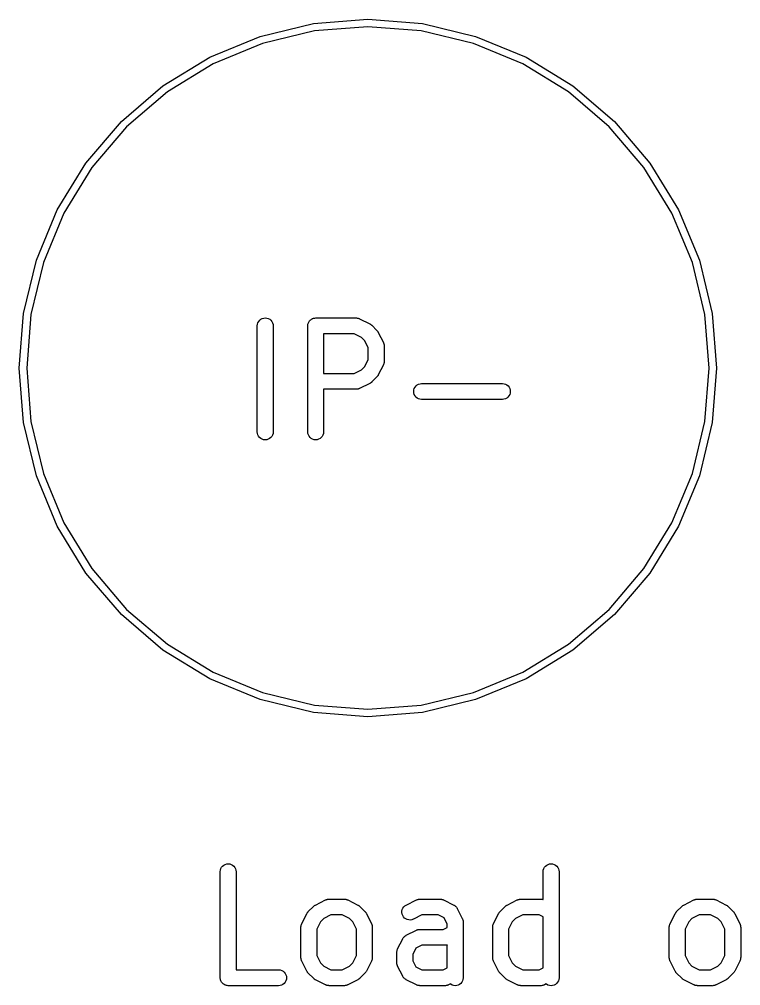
# Model space of a CAD drawing. Extents: x 1 to 169, y -122 to 5.
# Drawn here: x 131.82 to 145.44, y -119.06 to -100.82 of the extents above; entities that cross this region are included whole.
import ezdxf

# ---------------------------------------------------------------- set-up
doc = ezdxf.new("R2010")
doc.units = 0
doc.header["$MEASUREMENT"] = 0
doc.layers.add('BLACK', color=7, linetype='CONTINUOUS')

msp = doc.modelspace()

# ---------------------------------------------------------------- linework, layer by layer
at = {"layer": 'BLACK', "linetype": 'CONTINUOUS'}
for p, q in [((137.371, -100.901), (138.4, -100.82)), ((138.4, -100.82), (139.429, -100.901)), ((136.367, -101.142), (137.371, -100.901)), ((138.4, -100.96), (137.393, -101.039)), ((139.407, -101.039), (138.4, -100.96)), ((139.429, -100.901), (140.433, -101.142)), ((135.413, -101.537), (136.367, -101.142)), ((137.393, -101.039), (136.41, -101.275)), ((140.39, -101.275), (139.407, -101.039)), ((140.433, -101.142), (141.387, -101.537)), ((136.41, -101.275), (135.476, -101.662)), ((141.324, -101.662), (140.39, -101.275)), ((134.532, -102.077), (135.413, -101.537)), ((141.387, -101.537), (142.268, -102.077)), ((135.476, -101.662), (134.615, -102.19)), ((142.185, -102.19), (141.324, -101.662)), ((133.747, -102.747), (134.532, -102.077)), ((142.268, -102.077), (143.053, -102.747)), ((134.615, -102.19), (133.846, -102.846)), ((142.954, -102.846), (142.185, -102.19)), ((133.077, -103.532), (133.747, -102.747)), ((143.053, -102.747), (143.723, -103.532)), ((133.846, -102.846), (133.19, -103.615)), ((143.61, -103.615), (142.954, -102.846)), ((132.537, -104.413), (133.077, -103.532)), ((143.723, -103.532), (144.263, -104.413)), ((133.19, -103.615), (132.662, -104.476)), ((144.138, -104.476), (143.61, -103.615)), ((132.142, -105.367), (132.537, -104.413)), ((132.662, -104.476), (132.275, -105.41)), ((144.525, -105.41), (144.138, -104.476)), ((144.263, -104.413), (144.658, -105.367)), ((131.901, -106.371), (132.142, -105.367)), ((144.658, -105.367), (144.899, -106.371)), ((132.275, -105.41), (132.039, -106.393)), ((144.761, -106.393), (144.525, -105.41)), ((131.82, -107.4), (131.901, -106.371)), ((132.039, -106.393), (131.96, -107.4)), ((136.357, -106.498), (136.38, -106.479)), ((136.38, -106.479), (136.406, -106.466)), ((136.406, -106.466), (136.434, -106.457)), ((136.434, -106.457), (136.463, -106.455)), ((136.463, -106.455), (136.492, -106.458)), ((136.492, -106.458), (136.52, -106.466)), ((136.52, -106.466), (136.546, -106.48)), ((136.546, -106.48), (136.568, -106.499)), ((137.309, -106.498), (137.32, -106.489)), ((137.32, -106.489), (137.331, -106.48)), ((137.331, -106.48), (137.332, -106.48)), ((137.332, -106.479), (137.345, -106.473)), ((137.332, -106.48), (137.332, -106.479)), ((137.345, -106.473), (137.357, -106.466)), ((137.357, -106.466), (137.358, -106.466)), ((137.358, -106.466), (137.372, -106.462)), ((137.358, -106.466), (137.358, -106.466)), ((137.372, -106.462), (137.385, -106.458)), ((137.385, -106.458), (137.386, -106.458)), ((137.386, -106.457), (137.4, -106.456)), ((137.386, -106.458), (137.386, -106.457)), ((137.4, -106.456), (137.414, -106.455)), ((137.414, -106.455), (138.176, -106.455)), ((138.176, -106.455), (138.178, -106.455)), ((138.178, -106.455), (138.183, -106.455)), ((138.183, -106.455), (138.187, -106.455)), ((138.187, -106.455), (138.197, -106.457)), ((138.197, -106.457), (138.207, -106.458)), ((138.207, -106.458), (138.212, -106.459)), ((138.212, -106.459), (138.216, -106.46)), ((138.216, -106.46), (138.226, -106.464)), ((138.226, -106.464), (138.235, -106.467)), ((138.235, -106.467), (138.239, -106.469)), ((138.239, -106.469), (138.243, -106.471)), ((138.243, -106.471), (138.434, -106.566)), ((144.84, -107.4), (144.761, -106.393)), ((144.899, -106.371), (144.98, -107.4)), ((136.312, -106.603), (136.315, -106.574)), ((136.312, -106.605), (136.312, -106.603)), ((136.312, -108.605), (136.312, -106.605)), ((136.315, -106.574), (136.324, -106.546)), ((136.324, -106.546), (136.338, -106.52)), ((136.338, -106.52), (136.357, -106.498)), ((136.568, -106.499), (136.587, -106.522)), ((136.587, -106.522), (136.601, -106.548)), ((136.601, -106.548), (136.609, -106.576)), ((136.609, -106.576), (136.612, -106.605)), ((136.612, -106.605), (136.612, -108.605)), ((137.264, -106.603), (137.266, -106.589)), ((137.264, -106.604), (137.264, -106.603)), ((137.264, -106.605), (137.264, -106.604)), ((137.264, -106.604), (137.264, -106.604)), ((137.264, -106.604), (137.264, -106.604)), ((137.264, -108.605), (137.264, -106.605)), ((137.266, -106.589), (137.267, -106.575)), ((137.267, -106.575), (137.268, -106.574)), ((137.268, -106.574), (137.272, -106.56)), ((137.268, -106.574), (137.268, -106.574)), ((137.272, -106.56), (137.276, -106.547)), ((137.276, -106.546), (137.283, -106.533)), ((137.276, -106.547), (137.276, -106.546)), ((137.276, -106.546), (137.276, -106.546)), ((137.283, -106.533), (137.29, -106.521)), ((137.29, -106.521), (137.29, -106.52)), ((137.29, -106.52), (137.291, -106.52)), ((137.291, -106.52), (137.3, -106.509)), ((137.3, -106.509), (137.309, -106.498)), ((137.309, -106.498), (137.309, -106.498)), ((137.309, -106.498), (137.309, -106.498)), ((138.434, -106.566), (138.436, -106.567)), ((138.436, -106.567), (138.443, -106.571)), ((138.443, -106.571), (138.45, -106.575)), ((138.45, -106.575), (138.455, -106.579)), ((138.455, -106.579), (138.46, -106.583)), ((138.46, -106.583), (138.466, -106.589)), ((138.466, -106.589), (138.473, -106.594)), ((138.473, -106.594), (138.568, -106.689)), ((137.564, -106.755), (137.564, -107.502)), ((138.141, -106.755), (137.564, -106.755)), ((138.278, -106.823), (138.141, -106.755)), ((138.339, -106.884), (138.278, -106.823)), ((138.568, -106.689), (138.569, -106.691)), ((138.569, -106.691), (138.575, -106.697)), ((138.575, -106.697), (138.58, -106.703)), ((138.58, -106.703), (138.584, -106.709)), ((138.584, -106.709), (138.588, -106.714)), ((138.588, -106.714), (138.592, -106.721)), ((138.592, -106.721), (138.596, -106.728)), ((138.596, -106.728), (138.691, -106.919)), ((138.407, -107.021), (138.339, -106.884)), ((138.407, -107.236), (138.407, -107.021)), ((138.691, -106.919), (138.692, -106.921)), ((138.692, -106.921), (138.694, -106.925)), ((138.694, -106.925), (138.696, -106.929)), ((138.696, -106.929), (138.699, -106.938)), ((138.699, -106.938), (138.702, -106.948)), ((138.702, -106.948), (138.703, -106.952)), ((138.703, -106.952), (138.704, -106.957)), ((138.704, -106.957), (138.705, -106.967)), ((138.705, -106.967), (138.707, -106.977)), ((138.707, -106.977), (138.707, -106.981)), ((138.707, -106.981), (138.707, -106.986)), ((138.707, -106.986), (138.707, -107.271)), ((131.901, -108.429), (131.82, -107.4)), ((131.96, -107.4), (132.039, -108.407)), ((138.278, -107.434), (138.339, -107.373)), ((138.339, -107.373), (138.407, -107.236)), ((138.691, -107.339), (138.596, -107.529)), ((138.693, -107.334), (138.691, -107.339)), ((138.695, -107.331), (138.693, -107.334)), ((138.698, -107.321), (138.695, -107.331)), ((138.702, -107.311), (138.698, -107.321)), ((138.703, -107.307), (138.702, -107.311)), ((138.704, -107.303), (138.703, -107.307)), ((138.705, -107.292), (138.704, -107.303)), ((138.707, -107.282), (138.705, -107.292)), ((138.707, -107.271), (138.707, -107.274)), ((138.707, -107.274), (138.707, -107.278)), ((138.707, -107.278), (138.707, -107.282)), ((144.761, -108.407), (144.84, -107.4)), ((144.98, -107.4), (144.899, -108.429)), ((137.564, -107.502), (138.141, -107.502)), ((138.141, -107.502), (138.278, -107.434)), ((138.568, -107.568), (138.473, -107.663)), ((138.573, -107.561), (138.568, -107.568)), ((138.579, -107.555), (138.573, -107.561)), ((138.583, -107.55), (138.579, -107.555)), ((138.587, -107.545), (138.583, -107.55)), ((138.591, -107.538), (138.587, -107.545)), ((138.595, -107.531), (138.591, -107.538)), ((138.596, -107.529), (138.595, -107.531)), ((138.434, -107.691), (138.243, -107.787)), ((138.441, -107.687), (138.434, -107.691)), ((138.448, -107.683), (138.441, -107.687)), ((138.453, -107.679), (138.448, -107.683)), ((138.459, -107.676), (138.453, -107.679)), ((138.465, -107.67), (138.459, -107.676)), ((138.471, -107.665), (138.465, -107.67)), ((138.473, -107.663), (138.471, -107.665)), ((139.276, -107.785), (139.29, -107.759)), ((139.29, -107.759), (139.309, -107.736)), ((139.309, -107.736), (139.331, -107.718)), ((139.331, -107.718), (139.357, -107.704)), ((139.357, -107.704), (139.385, -107.696)), ((139.385, -107.696), (139.414, -107.693)), ((139.414, -107.693), (140.938, -107.693)), ((140.938, -107.693), (140.94, -107.693)), ((140.94, -107.693), (140.969, -107.696)), ((140.969, -107.696), (140.997, -107.705)), ((140.997, -107.705), (141.023, -107.719)), ((141.023, -107.719), (141.045, -107.738)), ((141.045, -107.738), (141.064, -107.761)), ((141.064, -107.761), (141.077, -107.787)), ((138.176, -107.802), (137.564, -107.802)), ((137.564, -107.802), (137.564, -108.605)), ((138.181, -107.802), (138.176, -107.802)), ((138.185, -107.802), (138.181, -107.802)), ((138.195, -107.801), (138.185, -107.802)), ((138.205, -107.8), (138.195, -107.801)), ((138.21, -107.798), (138.205, -107.8)), ((138.214, -107.798), (138.21, -107.798)), ((138.224, -107.794), (138.214, -107.798)), ((138.233, -107.791), (138.224, -107.794)), ((138.237, -107.789), (138.233, -107.791)), ((138.241, -107.787), (138.237, -107.789)), ((138.243, -107.787), (138.241, -107.787)), ((139.264, -107.842), (139.267, -107.813)), ((139.267, -107.871), (139.264, -107.842)), ((139.267, -107.813), (139.276, -107.785)), ((139.275, -107.899), (139.267, -107.871)), ((139.289, -107.925), (139.275, -107.899)), ((139.307, -107.948), (139.289, -107.925)), ((139.33, -107.967), (139.307, -107.948)), ((141.044, -107.949), (141.021, -107.968)), ((141.062, -107.927), (141.044, -107.949)), ((141.076, -107.901), (141.062, -107.927)), ((141.085, -107.873), (141.076, -107.901)), ((141.077, -107.787), (141.085, -107.815)), ((141.085, -107.815), (141.088, -107.844)), ((141.088, -107.844), (141.085, -107.873)), ((139.355, -107.981), (139.33, -107.967)), ((139.383, -107.99), (139.355, -107.981)), ((139.412, -107.993), (139.383, -107.99)), ((139.414, -107.993), (139.412, -107.993)), ((140.938, -107.993), (139.414, -107.993)), ((140.967, -107.99), (140.938, -107.993)), ((140.995, -107.982), (140.967, -107.99)), ((141.021, -107.968), (140.995, -107.982)), ((132.142, -109.433), (131.901, -108.429)), ((132.039, -108.407), (132.275, -109.39)), ((144.525, -109.39), (144.761, -108.407)), ((144.899, -108.429), (144.658, -109.433)), ((136.315, -108.634), (136.312, -108.605)), ((136.323, -108.662), (136.315, -108.634)), ((136.337, -108.688), (136.323, -108.662)), ((136.6, -108.664), (136.586, -108.69)), ((136.609, -108.636), (136.6, -108.664)), ((136.612, -108.607), (136.609, -108.636)), ((136.612, -108.605), (136.612, -108.607)), ((137.267, -108.634), (137.264, -108.605)), ((137.276, -108.662), (137.267, -108.634)), ((137.289, -108.688), (137.276, -108.662)), ((137.552, -108.664), (137.538, -108.69)), ((137.561, -108.636), (137.552, -108.664)), ((137.564, -108.607), (137.561, -108.636)), ((137.564, -108.605), (137.564, -108.607)), ((136.355, -108.71), (136.337, -108.688)), ((136.378, -108.729), (136.355, -108.71)), ((136.404, -108.743), (136.378, -108.729)), ((136.432, -108.752), (136.404, -108.743)), ((136.461, -108.755), (136.432, -108.752)), ((136.49, -108.752), (136.461, -108.755)), ((136.518, -108.744), (136.49, -108.752)), ((136.544, -108.73), (136.518, -108.744)), ((136.567, -108.712), (136.544, -108.73)), ((136.586, -108.69), (136.567, -108.712)), ((137.308, -108.71), (137.289, -108.688)), ((137.33, -108.729), (137.308, -108.71)), ((137.356, -108.743), (137.33, -108.729)), ((137.384, -108.752), (137.356, -108.743)), ((137.413, -108.755), (137.384, -108.752)), ((137.442, -108.752), (137.413, -108.755)), ((137.47, -108.744), (137.442, -108.752)), ((137.496, -108.73), (137.47, -108.744)), ((137.519, -108.712), (137.496, -108.73)), ((137.538, -108.69), (137.519, -108.712)), ((132.275, -109.39), (132.662, -110.324)), ((144.138, -110.324), (144.525, -109.39)), ((132.537, -110.387), (132.142, -109.433)), ((144.658, -109.433), (144.263, -110.387)), ((133.077, -111.268), (132.537, -110.387)), ((132.662, -110.324), (133.19, -111.185)), ((143.61, -111.185), (144.138, -110.324)), ((144.263, -110.387), (143.723, -111.268)), ((133.19, -111.185), (133.846, -111.954)), ((142.954, -111.954), (143.61, -111.185)), ((133.747, -112.053), (133.077, -111.268)), ((143.723, -111.268), (143.053, -112.053)), ((133.846, -111.954), (134.615, -112.61)), ((142.185, -112.61), (142.954, -111.954)), ((134.532, -112.723), (133.747, -112.053)), ((143.053, -112.053), (142.268, -112.723)), ((134.615, -112.61), (135.476, -113.138)), ((141.324, -113.138), (142.185, -112.61)), ((135.413, -113.263), (134.532, -112.723)), ((142.268, -112.723), (141.387, -113.263)), ((135.476, -113.138), (136.41, -113.525)), ((140.39, -113.525), (141.324, -113.138)), ((136.367, -113.658), (135.413, -113.263)), ((141.387, -113.263), (140.433, -113.658)), ((136.41, -113.525), (137.393, -113.761)), ((139.407, -113.761), (140.39, -113.525)), ((137.371, -113.899), (136.367, -113.658)), ((137.393, -113.761), (138.4, -113.84)), ((138.4, -113.84), (139.407, -113.761)), ((140.433, -113.658), (139.429, -113.899)), ((138.4, -113.98), (137.371, -113.899)), ((139.429, -113.899), (138.4, -113.98)), ((135.612, -116.903), (135.615, -116.874)), ((135.615, -116.874), (135.624, -116.846)), ((135.624, -116.846), (135.638, -116.82)), ((135.638, -116.82), (135.657, -116.798)), ((135.657, -116.798), (135.68, -116.779)), ((135.68, -116.779), (135.706, -116.766)), ((135.706, -116.766), (135.734, -116.757)), ((135.734, -116.757), (135.763, -116.755)), ((135.763, -116.755), (135.792, -116.758)), ((135.792, -116.758), (135.82, -116.766)), ((135.82, -116.766), (135.846, -116.78)), ((135.846, -116.78), (135.868, -116.799)), ((135.868, -116.799), (135.887, -116.822)), ((135.887, -116.822), (135.901, -116.848)), ((135.901, -116.848), (135.909, -116.876)), ((135.909, -116.876), (135.912, -116.905)), ((141.707, -116.903), (141.71, -116.874)), ((141.71, -116.874), (141.719, -116.846)), ((141.719, -116.846), (141.733, -116.82)), ((141.733, -116.82), (141.752, -116.798)), ((141.752, -116.798), (141.775, -116.779)), ((141.775, -116.779), (141.801, -116.766)), ((141.801, -116.766), (141.829, -116.757)), ((141.829, -116.757), (141.858, -116.755)), ((141.858, -116.755), (141.887, -116.758)), ((141.887, -116.758), (141.915, -116.766)), ((141.915, -116.766), (141.941, -116.78)), ((141.941, -116.78), (141.964, -116.799)), ((141.964, -116.799), (141.982, -116.822)), ((141.982, -116.822), (141.996, -116.848)), ((141.996, -116.848), (142.004, -116.876)), ((142.004, -116.876), (142.007, -116.905)), ((135.612, -116.905), (135.612, -116.903)), ((135.612, -118.905), (135.612, -116.905)), ((135.912, -116.905), (135.912, -118.755)), ((141.707, -116.905), (141.707, -116.903)), ((141.707, -117.427), (141.707, -116.905)), ((142.007, -116.905), (142.007, -118.905)), ((137.606, -117.435), (137.61, -117.433)), ((137.61, -117.433), (137.619, -117.43)), ((137.619, -117.43), (137.629, -117.426)), ((137.629, -117.426), (137.633, -117.426)), ((137.633, -117.426), (137.638, -117.424)), ((137.638, -117.424), (137.648, -117.423)), ((137.648, -117.423), (137.658, -117.422)), ((137.658, -117.422), (137.662, -117.422)), ((137.662, -117.422), (137.667, -117.421)), ((137.667, -117.421), (137.952, -117.421)), ((137.952, -117.421), (137.954, -117.421)), ((137.954, -117.421), (137.959, -117.422)), ((137.959, -117.422), (137.963, -117.422)), ((137.963, -117.422), (137.973, -117.424)), ((137.973, -117.424), (137.984, -117.425)), ((137.984, -117.425), (137.988, -117.426)), ((137.988, -117.426), (137.992, -117.427)), ((137.992, -117.427), (138.002, -117.43)), ((138.002, -117.43), (138.011, -117.434)), ((139.32, -117.435), (139.324, -117.433)), ((139.324, -117.433), (139.334, -117.43)), ((139.334, -117.43), (139.343, -117.426)), ((139.343, -117.426), (139.348, -117.426)), ((139.348, -117.426), (139.352, -117.424)), ((139.352, -117.424), (139.362, -117.423)), ((139.362, -117.423), (139.372, -117.422)), ((139.372, -117.422), (139.377, -117.422)), ((139.377, -117.422), (139.381, -117.421)), ((139.381, -117.421), (139.762, -117.421)), ((139.762, -117.421), (139.764, -117.421)), ((139.764, -117.421), (139.768, -117.422)), ((139.768, -117.422), (139.773, -117.422)), ((139.773, -117.422), (139.783, -117.424)), ((139.783, -117.424), (139.793, -117.425)), ((139.793, -117.425), (139.797, -117.426)), ((139.797, -117.426), (139.802, -117.427)), ((139.802, -117.427), (139.811, -117.43)), ((139.811, -117.43), (139.821, -117.434)), ((141.225, -117.435), (141.229, -117.433)), ((141.229, -117.433), (141.238, -117.43)), ((141.238, -117.43), (141.248, -117.426)), ((141.248, -117.426), (141.252, -117.426)), ((141.252, -117.426), (141.257, -117.424)), ((141.257, -117.424), (141.267, -117.423)), ((141.267, -117.423), (141.277, -117.422)), ((141.277, -117.422), (141.281, -117.422)), ((141.281, -117.422), (141.286, -117.421)), ((141.286, -117.421), (141.667, -117.421)), ((141.667, -117.421), (141.669, -117.421)), ((141.669, -117.421), (141.673, -117.422)), ((141.673, -117.422), (141.678, -117.422)), ((141.678, -117.422), (141.688, -117.424)), ((141.688, -117.424), (141.698, -117.425)), ((141.698, -117.425), (141.702, -117.426)), ((141.702, -117.426), (141.706, -117.427)), ((141.706, -117.427), (141.707, -117.427)), ((144.558, -117.435), (144.562, -117.433)), ((144.562, -117.433), (144.572, -117.43)), ((144.572, -117.43), (144.581, -117.426)), ((144.581, -117.426), (144.586, -117.426)), ((144.586, -117.426), (144.59, -117.424)), ((144.59, -117.424), (144.6, -117.423)), ((144.6, -117.423), (144.61, -117.422)), ((144.61, -117.422), (144.615, -117.422)), ((144.615, -117.422), (144.619, -117.421)), ((144.619, -117.421), (144.905, -117.421)), ((144.905, -117.421), (144.907, -117.421)), ((144.907, -117.421), (144.911, -117.422)), ((144.911, -117.422), (144.916, -117.422)), ((144.916, -117.422), (144.926, -117.424)), ((144.926, -117.424), (144.936, -117.425)), ((144.936, -117.425), (144.94, -117.426)), ((144.94, -117.426), (144.945, -117.427)), ((144.945, -117.427), (144.954, -117.43)), ((144.954, -117.43), (144.964, -117.434)), ((137.275, -117.656), (137.37, -117.561)), ((137.37, -117.561), (137.372, -117.559)), ((137.372, -117.559), (137.378, -117.554)), ((137.378, -117.554), (137.384, -117.548)), ((137.384, -117.548), (137.39, -117.545)), ((137.39, -117.545), (137.394, -117.541)), ((137.394, -117.541), (137.402, -117.537)), ((137.402, -117.537), (137.409, -117.533)), ((137.409, -117.533), (137.6, -117.437)), ((137.6, -117.437), (137.601, -117.436)), ((137.601, -117.436), (137.606, -117.435)), ((138.011, -117.434), (138.015, -117.436)), ((138.015, -117.436), (138.019, -117.437)), ((138.019, -117.437), (138.21, -117.533)), ((138.21, -117.533), (138.212, -117.533)), ((138.212, -117.533), (138.219, -117.538)), ((138.219, -117.538), (138.226, -117.542)), ((138.226, -117.542), (138.231, -117.546)), ((138.231, -117.546), (138.236, -117.549)), ((138.236, -117.549), (138.242, -117.555)), ((138.242, -117.555), (138.249, -117.561)), ((138.249, -117.561), (138.344, -117.656)), ((139.048, -117.619), (139.06, -117.592)), ((139.06, -117.592), (139.077, -117.568)), ((139.077, -117.568), (139.099, -117.548)), ((139.099, -117.548), (139.123, -117.533)), ((139.123, -117.533), (139.314, -117.437)), ((139.314, -117.437), (139.316, -117.436)), ((139.316, -117.436), (139.32, -117.435)), ((139.821, -117.434), (139.825, -117.436)), ((139.825, -117.436), (139.829, -117.437)), ((139.829, -117.437), (140.019, -117.533)), ((140.019, -117.533), (140.021, -117.533)), ((140.021, -117.533), (140.024, -117.535)), ((140.024, -117.535), (140.027, -117.537)), ((140.027, -117.537), (140.036, -117.543)), ((140.036, -117.543), (140.046, -117.549)), ((140.046, -117.549), (140.048, -117.552)), ((140.048, -117.552), (140.051, -117.554)), ((140.051, -117.554), (140.059, -117.562)), ((140.059, -117.562), (140.067, -117.57)), ((140.067, -117.57), (140.069, -117.572)), ((140.069, -117.572), (140.071, -117.575)), ((140.071, -117.575), (140.077, -117.584)), ((140.077, -117.584), (140.084, -117.594)), ((140.084, -117.594), (140.085, -117.597)), ((140.085, -117.597), (140.087, -117.6)), ((140.087, -117.6), (140.182, -117.79)), ((140.894, -117.656), (140.989, -117.561)), ((140.989, -117.561), (140.991, -117.559)), ((140.991, -117.559), (140.997, -117.554)), ((140.997, -117.554), (141.003, -117.548)), ((141.003, -117.548), (141.009, -117.545)), ((141.009, -117.545), (141.014, -117.541)), ((141.014, -117.541), (141.021, -117.537)), ((141.021, -117.537), (141.028, -117.533)), ((141.028, -117.533), (141.219, -117.437)), ((141.219, -117.437), (141.221, -117.436)), ((141.221, -117.436), (141.225, -117.435)), ((144.227, -117.656), (144.323, -117.561)), ((144.323, -117.561), (144.324, -117.559)), ((144.324, -117.559), (144.331, -117.554)), ((144.331, -117.554), (144.337, -117.548)), ((144.337, -117.548), (144.342, -117.545)), ((144.342, -117.545), (144.347, -117.541)), ((144.347, -117.541), (144.354, -117.537)), ((144.354, -117.537), (144.361, -117.533)), ((144.361, -117.533), (144.552, -117.437)), ((144.552, -117.437), (144.554, -117.436)), ((144.554, -117.436), (144.558, -117.435)), ((144.964, -117.434), (144.968, -117.436)), ((144.968, -117.436), (144.972, -117.437)), ((144.972, -117.437), (145.162, -117.533)), ((145.162, -117.533), (145.164, -117.533)), ((145.164, -117.533), (145.171, -117.538)), ((145.171, -117.538), (145.179, -117.542)), ((145.179, -117.542), (145.184, -117.546)), ((145.184, -117.546), (145.189, -117.549)), ((145.189, -117.549), (145.195, -117.555)), ((145.195, -117.555), (145.201, -117.561)), ((145.201, -117.561), (145.297, -117.656)), ((137.152, -117.885), (137.247, -117.695)), ((137.247, -117.695), (137.248, -117.693)), ((137.248, -117.693), (137.252, -117.686)), ((137.252, -117.686), (137.256, -117.678)), ((137.256, -117.678), (137.26, -117.674)), ((137.26, -117.674), (137.264, -117.668)), ((137.264, -117.668), (137.27, -117.662)), ((137.27, -117.662), (137.275, -117.656)), ((137.565, -117.79), (137.504, -117.851)), ((137.702, -117.721), (137.565, -117.79)), ((137.917, -117.721), (137.702, -117.721)), ((138.054, -117.79), (137.917, -117.721)), ((138.115, -117.851), (138.054, -117.79)), ((138.344, -117.656), (138.346, -117.657)), ((138.346, -117.657), (138.351, -117.664)), ((138.351, -117.664), (138.357, -117.67)), ((138.357, -117.67), (138.36, -117.675)), ((138.36, -117.675), (138.364, -117.68)), ((138.364, -117.68), (138.368, -117.688)), ((138.368, -117.688), (138.372, -117.695)), ((138.372, -117.695), (138.467, -117.885)), ((139.041, -117.677), (139.042, -117.647)), ((139.046, -117.705), (139.041, -117.677)), ((139.042, -117.647), (139.048, -117.619)), ((139.056, -117.733), (139.046, -117.705)), ((139.071, -117.758), (139.056, -117.733)), ((139.091, -117.779), (139.071, -117.758)), ((139.115, -117.796), (139.091, -117.779)), ((139.142, -117.808), (139.115, -117.796)), ((139.416, -117.721), (139.258, -117.801)), ((139.726, -117.721), (139.416, -117.721)), ((139.841, -117.778), (139.726, -117.721)), ((139.898, -117.893), (139.841, -117.778)), ((140.182, -117.79), (140.183, -117.792)), ((140.183, -117.792), (140.184, -117.796)), ((140.184, -117.796), (140.186, -117.8)), ((140.771, -117.885), (140.866, -117.695)), ((140.866, -117.695), (140.867, -117.693)), ((140.867, -117.693), (140.871, -117.686)), ((140.871, -117.686), (140.875, -117.678)), ((140.875, -117.678), (140.879, -117.674)), ((140.879, -117.674), (140.883, -117.668)), ((140.883, -117.668), (140.889, -117.662)), ((140.889, -117.662), (140.894, -117.656)), ((141.184, -117.79), (141.123, -117.851)), ((141.321, -117.721), (141.184, -117.79)), ((141.631, -117.721), (141.321, -117.721)), ((141.707, -117.759), (141.631, -117.721)), ((141.707, -118.717), (141.707, -117.759)), ((144.104, -117.885), (144.199, -117.695)), ((144.199, -117.695), (144.2, -117.693)), ((144.2, -117.693), (144.205, -117.686)), ((144.205, -117.686), (144.209, -117.678)), ((144.209, -117.678), (144.213, -117.674)), ((144.213, -117.674), (144.216, -117.668)), ((144.216, -117.668), (144.222, -117.662)), ((144.222, -117.662), (144.227, -117.656)), ((144.517, -117.79), (144.457, -117.851)), ((144.654, -117.721), (144.517, -117.79)), ((144.869, -117.721), (144.654, -117.721)), ((145.006, -117.79), (144.869, -117.721)), ((145.067, -117.851), (145.006, -117.79)), ((145.297, -117.656), (145.298, -117.657)), ((145.298, -117.657), (145.303, -117.664)), ((145.303, -117.664), (145.309, -117.67)), ((145.309, -117.67), (145.312, -117.675)), ((145.312, -117.675), (145.316, -117.68)), ((145.316, -117.68), (145.32, -117.688)), ((145.32, -117.688), (145.325, -117.695)), ((145.325, -117.695), (145.42, -117.885)), ((137.136, -117.941), (137.138, -117.931)), ((137.136, -117.946), (137.136, -117.941)), ((137.136, -117.95), (137.136, -117.946)), ((137.136, -117.952), (137.136, -117.95)), ((137.136, -118.524), (137.136, -117.952)), ((137.138, -117.931), (137.139, -117.921)), ((137.139, -117.921), (137.14, -117.917)), ((137.14, -117.917), (137.141, -117.913)), ((137.141, -117.913), (137.145, -117.903)), ((137.145, -117.903), (137.148, -117.893)), ((137.148, -117.893), (137.15, -117.889)), ((137.15, -117.889), (137.152, -117.885)), ((137.504, -117.851), (137.436, -117.988)), ((138.183, -117.988), (138.115, -117.851)), ((138.467, -117.885), (138.468, -117.887)), ((138.468, -117.887), (138.47, -117.891)), ((138.47, -117.891), (138.472, -117.895)), ((138.472, -117.895), (138.475, -117.905)), ((138.475, -117.905), (138.479, -117.915)), ((138.479, -117.915), (138.479, -117.919)), ((138.479, -117.919), (138.48, -117.923)), ((138.48, -117.923), (138.481, -117.933)), ((138.481, -117.933), (138.483, -117.944)), ((138.483, -117.944), (138.483, -117.948)), ((138.483, -117.948), (138.483, -117.952)), ((138.483, -117.952), (138.483, -118.524)), ((139.17, -117.815), (139.142, -117.808)), ((139.199, -117.816), (139.17, -117.815)), ((139.228, -117.812), (139.199, -117.816)), ((139.256, -117.802), (139.228, -117.812)), ((139.258, -117.801), (139.256, -117.802)), ((139.822, -117.993), (139.898, -117.955)), ((139.898, -117.955), (139.898, -117.893)), ((140.186, -117.8), (140.189, -117.81)), ((140.189, -117.81), (140.193, -117.819)), ((140.193, -117.819), (140.193, -117.824)), ((140.193, -117.824), (140.195, -117.828)), ((140.195, -117.828), (140.196, -117.838)), ((140.196, -117.838), (140.197, -117.848)), ((140.197, -117.848), (140.197, -117.853)), ((140.197, -117.853), (140.198, -117.857)), ((140.198, -117.857), (140.198, -118.905)), ((140.755, -117.941), (140.757, -117.931)), ((140.755, -117.946), (140.755, -117.941)), ((140.755, -117.95), (140.755, -117.946)), ((140.755, -117.952), (140.755, -117.95)), ((140.755, -118.524), (140.755, -117.952)), ((140.757, -117.931), (140.758, -117.921)), ((140.758, -117.921), (140.759, -117.917)), ((140.759, -117.917), (140.76, -117.913)), ((140.76, -117.913), (140.764, -117.903)), ((140.764, -117.903), (140.767, -117.893)), ((140.767, -117.893), (140.769, -117.889)), ((140.769, -117.889), (140.771, -117.885)), ((141.123, -117.851), (141.055, -117.988)), ((144.088, -117.941), (144.09, -117.931)), ((144.089, -117.946), (144.088, -117.941)), ((144.088, -117.95), (144.089, -117.946)), ((144.088, -117.952), (144.088, -117.95)), ((144.088, -118.524), (144.088, -117.952)), ((144.09, -117.931), (144.091, -117.921)), ((144.091, -117.921), (144.093, -117.917)), ((144.093, -117.913), (144.097, -117.903)), ((144.093, -117.917), (144.093, -117.913)), ((144.097, -117.903), (144.1, -117.893)), ((144.1, -117.893), (144.102, -117.889)), ((144.102, -117.889), (144.104, -117.885)), ((144.457, -117.851), (144.388, -117.988)), ((145.136, -117.988), (145.067, -117.851)), ((145.42, -117.885), (145.421, -117.887)), ((145.421, -117.887), (145.422, -117.891)), ((145.422, -117.891), (145.424, -117.895)), ((145.424, -117.895), (145.427, -117.905)), ((145.427, -117.905), (145.431, -117.915)), ((145.431, -117.915), (145.432, -117.919)), ((145.432, -117.919), (145.433, -117.923)), ((145.433, -117.923), (145.434, -117.933)), ((145.434, -117.933), (145.435, -117.944)), ((145.435, -117.944), (145.435, -117.948)), ((145.435, -117.948), (145.436, -117.952)), ((145.436, -117.952), (145.436, -118.524)), ((137.436, -117.988), (137.436, -118.488)), ((138.183, -118.488), (138.183, -117.988)), ((139.06, -118.163), (139.067, -118.154)), ((139.067, -118.154), (139.073, -118.145)), ((139.073, -118.145), (139.075, -118.142)), ((139.075, -118.142), (139.077, -118.14)), ((139.077, -118.14), (139.086, -118.132)), ((139.086, -118.132), (139.094, -118.124)), ((139.094, -118.124), (139.096, -118.122)), ((139.096, -118.122), (139.099, -118.12)), ((139.099, -118.12), (139.108, -118.113)), ((139.108, -118.113), (139.118, -118.107)), ((139.118, -118.107), (139.121, -118.106)), ((139.121, -118.106), (139.123, -118.104)), ((139.123, -118.104), (139.314, -118.009)), ((139.314, -118.009), (139.316, -118.008)), ((139.316, -118.008), (139.32, -118.006)), ((139.32, -118.006), (139.324, -118.004)), ((139.324, -118.004), (139.334, -118.001)), ((139.334, -118.001), (139.343, -117.998)), ((139.343, -117.998), (139.348, -117.997)), ((139.348, -117.997), (139.352, -117.996)), ((139.352, -117.996), (139.362, -117.995)), ((139.362, -117.995), (139.372, -117.993)), ((139.372, -117.993), (139.377, -117.993)), ((139.377, -117.993), (139.381, -117.993)), ((139.381, -117.993), (139.822, -117.993)), ((141.055, -117.988), (141.055, -118.488)), ((144.388, -117.988), (144.388, -118.488)), ((145.136, -118.488), (145.136, -117.988)), ((138.961, -118.361), (139.056, -118.171)), ((139.056, -118.171), (139.057, -118.169)), ((139.057, -118.169), (139.059, -118.166)), ((139.059, -118.166), (139.06, -118.163)), ((139.416, -118.293), (139.302, -118.35)), ((139.857, -118.293), (139.416, -118.293)), ((139.862, -118.292), (139.857, -118.293)), ((139.866, -118.293), (139.862, -118.292)), ((139.876, -118.291), (139.866, -118.293)), ((139.886, -118.29), (139.876, -118.291)), ((139.891, -118.289), (139.886, -118.29)), ((139.895, -118.288), (139.891, -118.289)), ((139.898, -118.287), (139.895, -118.288)), ((139.898, -118.717), (139.898, -118.287)), ((137.136, -118.528), (137.136, -118.524)), ((137.436, -118.488), (137.504, -118.625)), ((138.115, -118.625), (138.183, -118.488)), ((138.483, -118.524), (138.483, -118.526)), ((138.483, -118.526), (138.483, -118.53)), ((138.945, -118.426), (138.946, -118.422)), ((138.945, -118.429), (138.945, -118.426)), ((138.945, -118.619), (138.945, -118.429)), ((138.946, -118.418), (138.947, -118.408)), ((138.946, -118.422), (138.946, -118.418)), ((138.947, -118.408), (138.949, -118.397)), ((138.949, -118.397), (138.95, -118.393)), ((138.95, -118.393), (138.951, -118.389)), ((138.951, -118.389), (138.954, -118.379)), ((138.954, -118.379), (138.957, -118.369)), ((138.957, -118.369), (138.959, -118.366)), ((138.959, -118.366), (138.961, -118.361)), ((139.302, -118.35), (139.245, -118.464)), ((139.245, -118.464), (139.245, -118.584)), ((140.755, -118.528), (140.755, -118.524)), ((141.055, -118.488), (141.123, -118.625)), ((144.089, -118.528), (144.088, -118.524)), ((144.388, -118.488), (144.457, -118.625)), ((145.067, -118.625), (145.136, -118.488)), ((145.436, -118.526), (145.435, -118.53)), ((145.436, -118.524), (145.436, -118.526)), ((137.136, -118.533), (137.136, -118.528)), ((137.138, -118.543), (137.136, -118.533)), ((137.139, -118.553), (137.138, -118.543)), ((137.14, -118.557), (137.139, -118.553)), ((137.141, -118.562), (137.14, -118.557)), ((137.144, -118.571), (137.141, -118.562)), ((137.147, -118.581), (137.144, -118.571)), ((137.149, -118.585), (137.147, -118.581)), ((137.151, -118.589), (137.149, -118.585)), ((137.152, -118.591), (137.151, -118.589)), ((137.247, -118.781), (137.152, -118.591)), ((137.504, -118.625), (137.565, -118.686)), ((137.565, -118.686), (137.702, -118.755)), ((137.917, -118.755), (138.054, -118.686)), ((138.054, -118.686), (138.115, -118.625)), ((138.467, -118.591), (138.372, -118.781)), ((138.469, -118.587), (138.467, -118.591)), ((138.471, -118.583), (138.469, -118.587)), ((138.474, -118.573), (138.471, -118.583)), ((138.478, -118.564), (138.474, -118.573)), ((138.479, -118.559), (138.478, -118.564)), ((138.48, -118.555), (138.479, -118.559)), ((138.481, -118.545), (138.48, -118.555)), ((138.483, -118.535), (138.481, -118.545)), ((138.483, -118.53), (138.483, -118.535)), ((138.946, -118.623), (138.945, -118.619)), ((138.945, -118.628), (138.946, -118.623)), ((138.947, -118.638), (138.945, -118.628)), ((138.948, -118.648), (138.947, -118.638)), ((138.949, -118.652), (138.948, -118.648)), ((138.95, -118.657), (138.949, -118.652)), ((138.954, -118.666), (138.95, -118.657)), ((138.957, -118.676), (138.954, -118.666)), ((138.959, -118.68), (138.957, -118.676)), ((138.96, -118.684), (138.959, -118.68)), ((138.961, -118.686), (138.96, -118.684)), ((139.056, -118.877), (138.961, -118.686)), ((139.245, -118.584), (139.302, -118.698)), ((139.302, -118.698), (139.416, -118.755)), ((140.755, -118.533), (140.755, -118.528)), ((140.757, -118.543), (140.755, -118.533)), ((140.758, -118.553), (140.757, -118.543)), ((140.759, -118.557), (140.758, -118.553)), ((140.76, -118.562), (140.759, -118.557)), ((140.763, -118.571), (140.76, -118.562)), ((140.766, -118.581), (140.763, -118.571)), ((140.768, -118.585), (140.766, -118.581)), ((140.77, -118.589), (140.768, -118.585)), ((140.771, -118.591), (140.77, -118.589)), ((140.866, -118.781), (140.771, -118.591)), ((141.123, -118.625), (141.184, -118.686)), ((141.184, -118.686), (141.321, -118.755)), ((144.088, -118.533), (144.089, -118.528)), ((144.09, -118.543), (144.088, -118.533)), ((144.091, -118.553), (144.09, -118.543)), ((144.092, -118.557), (144.091, -118.553)), ((144.093, -118.562), (144.092, -118.557)), ((144.096, -118.571), (144.093, -118.562)), ((144.099, -118.581), (144.096, -118.571)), ((144.101, -118.585), (144.099, -118.581)), ((144.103, -118.589), (144.101, -118.585)), ((144.104, -118.591), (144.103, -118.589)), ((144.199, -118.781), (144.104, -118.591)), ((144.457, -118.625), (144.517, -118.686)), ((144.517, -118.686), (144.654, -118.755)), ((144.869, -118.755), (145.006, -118.686)), ((145.006, -118.686), (145.067, -118.625)), ((145.42, -118.591), (145.325, -118.781)), ((145.421, -118.587), (145.42, -118.591)), ((145.424, -118.583), (145.421, -118.587)), ((145.427, -118.573), (145.424, -118.583)), ((145.43, -118.564), (145.427, -118.573)), ((145.431, -118.559), (145.43, -118.564)), ((145.432, -118.555), (145.431, -118.559)), ((145.434, -118.545), (145.432, -118.555)), ((145.435, -118.535), (145.434, -118.545)), ((145.435, -118.53), (145.435, -118.535)), ((135.912, -118.755), (136.714, -118.755)), ((136.714, -118.755), (136.716, -118.755)), ((136.716, -118.755), (136.745, -118.758)), ((136.745, -118.758), (136.773, -118.767)), ((136.773, -118.767), (136.799, -118.781)), ((136.799, -118.781), (136.821, -118.8)), ((136.821, -118.8), (136.84, -118.823)), ((136.84, -118.823), (136.853, -118.849)), ((136.853, -118.849), (136.862, -118.877)), ((136.862, -118.877), (136.864, -118.906)), ((137.251, -118.788), (137.247, -118.781)), ((137.255, -118.796), (137.251, -118.788)), ((137.259, -118.801), (137.255, -118.796)), ((137.262, -118.806), (137.259, -118.801)), ((137.268, -118.812), (137.262, -118.806)), ((137.273, -118.819), (137.268, -118.812)), ((137.275, -118.82), (137.273, -118.819)), ((137.37, -118.916), (137.275, -118.82)), ((137.702, -118.755), (137.917, -118.755)), ((138.344, -118.82), (138.249, -118.916)), ((138.35, -118.814), (138.344, -118.82)), ((138.355, -118.808), (138.35, -118.814)), ((138.359, -118.803), (138.355, -118.808)), ((138.363, -118.798), (138.359, -118.803)), ((138.367, -118.79), (138.363, -118.798)), ((138.371, -118.783), (138.367, -118.79)), ((138.372, -118.781), (138.371, -118.783)), ((139.058, -118.879), (139.056, -118.877)), ((139.059, -118.882), (139.058, -118.879)), ((139.066, -118.892), (139.059, -118.882)), ((139.072, -118.901), (139.066, -118.892)), ((139.416, -118.755), (139.822, -118.755)), ((139.822, -118.755), (139.898, -118.717)), ((140.87, -118.789), (140.866, -118.781)), ((140.874, -118.796), (140.87, -118.789)), ((140.878, -118.801), (140.874, -118.796)), ((140.881, -118.806), (140.878, -118.801)), ((140.887, -118.812), (140.881, -118.806)), ((140.892, -118.819), (140.887, -118.812)), ((140.894, -118.82), (140.892, -118.819)), ((140.989, -118.916), (140.894, -118.82)), ((141.321, -118.755), (141.631, -118.755)), ((141.631, -118.755), (141.707, -118.717)), ((144.204, -118.788), (144.199, -118.781)), ((144.208, -118.796), (144.204, -118.788)), ((144.211, -118.801), (144.208, -118.796)), ((144.215, -118.806), (144.211, -118.801)), ((144.221, -118.812), (144.215, -118.806)), ((144.226, -118.819), (144.221, -118.812)), ((144.227, -118.82), (144.226, -118.819)), ((144.323, -118.916), (144.227, -118.82)), ((144.654, -118.755), (144.869, -118.755)), ((145.297, -118.82), (145.201, -118.916)), ((145.302, -118.814), (145.297, -118.82)), ((145.308, -118.808), (145.302, -118.814)), ((145.311, -118.803), (145.308, -118.808)), ((145.315, -118.798), (145.311, -118.803)), ((145.319, -118.79), (145.315, -118.798)), ((145.324, -118.783), (145.319, -118.79)), ((145.325, -118.781), (145.324, -118.783)), ((135.613, -118.919), (135.612, -118.905)), ((135.615, -118.933), (135.613, -118.919)), ((135.615, -118.934), (135.615, -118.933)), ((135.615, -118.933), (135.615, -118.933)), ((135.619, -118.947), (135.615, -118.934)), ((135.623, -118.961), (135.619, -118.947)), ((135.623, -118.962), (135.623, -118.961)), ((135.623, -118.961), (135.623, -118.961)), ((135.63, -118.974), (135.623, -118.962)), ((135.636, -118.987), (135.63, -118.974)), ((135.637, -118.987), (135.636, -118.987)), ((135.637, -118.988), (135.637, -118.987)), ((135.646, -118.999), (135.637, -118.988)), ((135.655, -119.01), (135.646, -118.999)), ((135.666, -119.019), (135.655, -119.01)), ((135.655, -119.01), (135.655, -119.01)), ((135.655, -119.01), (135.655, -119.01)), ((135.677, -119.029), (135.666, -119.019)), ((135.678, -119.029), (135.677, -119.029)), ((135.69, -119.036), (135.678, -119.029)), ((135.678, -119.029), (135.678, -119.029)), ((135.703, -119.043), (135.69, -119.036)), ((135.704, -119.043), (135.703, -119.043)), ((135.703, -119.043), (135.703, -119.043)), ((135.717, -119.047), (135.704, -119.043)), ((135.731, -119.051), (135.717, -119.047)), ((135.731, -119.052), (135.731, -119.051)), ((135.732, -119.052), (135.731, -119.052)), ((135.746, -119.053), (135.732, -119.052)), ((135.76, -119.055), (135.746, -119.053)), ((135.761, -119.055), (135.76, -119.055)), ((135.762, -119.055), (135.761, -119.055)), ((135.761, -119.055), (135.761, -119.055)), ((135.761, -119.055), (135.761, -119.055)), ((136.714, -119.055), (135.762, -119.055)), ((136.743, -119.052), (136.714, -119.055)), ((136.771, -119.043), (136.743, -119.052)), ((136.797, -119.03), (136.771, -119.043)), ((136.82, -119.011), (136.797, -119.03)), ((136.839, -118.989), (136.82, -119.011)), ((136.853, -118.963), (136.839, -118.989)), ((136.861, -118.935), (136.853, -118.963)), ((136.864, -118.906), (136.861, -118.935)), ((137.377, -118.921), (137.37, -118.916)), ((137.383, -118.927), (137.377, -118.921)), ((137.388, -118.93), (137.383, -118.927)), ((137.393, -118.934), (137.388, -118.93)), ((137.4, -118.938), (137.393, -118.934)), ((137.407, -118.943), (137.4, -118.938)), ((137.409, -118.944), (137.407, -118.943)), ((137.6, -119.039), (137.409, -118.944)), ((137.604, -119.041), (137.6, -119.039)), ((137.608, -119.043), (137.604, -119.041)), ((137.617, -119.046), (137.608, -119.043)), ((137.627, -119.049), (137.617, -119.046)), ((137.631, -119.05), (137.627, -119.049)), ((137.635, -119.051), (137.631, -119.05)), ((137.646, -119.053), (137.635, -119.051)), ((137.656, -119.054), (137.646, -119.053)), ((137.66, -119.054), (137.656, -119.054)), ((137.665, -119.055), (137.66, -119.054)), ((137.667, -119.055), (137.665, -119.055)), ((137.952, -119.055), (137.667, -119.055)), ((137.957, -119.054), (137.952, -119.055)), ((137.961, -119.055), (137.957, -119.054)), ((137.971, -119.053), (137.961, -119.055)), ((137.982, -119.052), (137.971, -119.053)), ((137.986, -119.051), (137.982, -119.052)), ((137.99, -119.05), (137.986, -119.051)), ((138, -119.046), (137.99, -119.05)), ((138.01, -119.043), (138, -119.046)), ((138.013, -119.041), (138.01, -119.043)), ((138.018, -119.04), (138.013, -119.041)), ((138.019, -119.039), (138.018, -119.04)), ((138.21, -118.944), (138.019, -119.039)), ((138.217, -118.939), (138.21, -118.944)), ((138.225, -118.935), (138.217, -118.939)), ((138.229, -118.931), (138.225, -118.935)), ((138.235, -118.928), (138.229, -118.931)), ((138.241, -118.922), (138.235, -118.928)), ((138.247, -118.917), (138.241, -118.922)), ((138.249, -118.916), (138.247, -118.917)), ((139.074, -118.904), (139.072, -118.901)), ((139.076, -118.906), (139.074, -118.904)), ((139.084, -118.914), (139.076, -118.906)), ((139.092, -118.923), (139.084, -118.914)), ((139.095, -118.925), (139.092, -118.923)), ((139.097, -118.927), (139.095, -118.925)), ((139.107, -118.933), (139.097, -118.927)), ((139.116, -118.94), (139.107, -118.933)), ((139.119, -118.941), (139.116, -118.94)), ((139.122, -118.943), (139.119, -118.941)), ((139.123, -118.944), (139.122, -118.943)), ((139.314, -119.039), (139.123, -118.944)), ((139.318, -119.041), (139.314, -119.039)), ((139.322, -119.043), (139.318, -119.041)), ((139.332, -119.046), (139.322, -119.043)), ((139.341, -119.049), (139.332, -119.046)), ((139.346, -119.05), (139.341, -119.049)), ((139.35, -119.051), (139.346, -119.05)), ((139.36, -119.053), (139.35, -119.051)), ((139.37, -119.054), (139.36, -119.053)), ((139.374, -119.054), (139.37, -119.054)), ((139.379, -119.055), (139.374, -119.054)), ((139.381, -119.055), (139.379, -119.055)), ((139.857, -119.055), (139.381, -119.055)), ((139.862, -119.054), (139.857, -119.055)), ((139.866, -119.055), (139.862, -119.054)), ((139.876, -119.053), (139.866, -119.055)), ((139.886, -119.052), (139.876, -119.053)), ((139.891, -119.051), (139.886, -119.052)), ((139.895, -119.05), (139.891, -119.051)), ((139.904, -119.046), (139.895, -119.05)), ((139.914, -119.043), (139.904, -119.046)), ((139.918, -119.041), (139.914, -119.043)), ((139.922, -119.04), (139.918, -119.041)), ((139.924, -119.039), (139.922, -119.04)), ((139.956, -119.023), (139.924, -119.039)), ((139.964, -119.029), (139.956, -119.023)), ((139.989, -119.043), (139.964, -119.029)), ((140.017, -119.052), (139.989, -119.043)), ((140.047, -119.055), (140.017, -119.052)), ((140.076, -119.052), (140.047, -119.055)), ((140.104, -119.044), (140.076, -119.052)), ((140.13, -119.03), (140.104, -119.044)), ((140.153, -119.012), (140.13, -119.03)), ((140.171, -118.99), (140.153, -119.012)), ((140.185, -118.964), (140.171, -118.99)), ((140.194, -118.936), (140.185, -118.964)), ((140.198, -118.907), (140.194, -118.936)), ((140.198, -118.905), (140.198, -118.907)), ((140.996, -118.921), (140.989, -118.916)), ((141.002, -118.927), (140.996, -118.921)), ((141.007, -118.93), (141.002, -118.927)), ((141.012, -118.934), (141.007, -118.93)), ((141.019, -118.938), (141.012, -118.934)), ((141.026, -118.943), (141.019, -118.938)), ((141.028, -118.944), (141.026, -118.943)), ((141.219, -119.039), (141.028, -118.944)), ((141.223, -119.041), (141.219, -119.039)), ((141.227, -119.043), (141.223, -119.041)), ((141.236, -119.046), (141.227, -119.043)), ((141.246, -119.049), (141.236, -119.046)), ((141.25, -119.05), (141.246, -119.049)), ((141.255, -119.051), (141.25, -119.05)), ((141.265, -119.053), (141.255, -119.051)), ((141.275, -119.054), (141.265, -119.053)), ((141.279, -119.054), (141.275, -119.054)), ((141.284, -119.055), (141.279, -119.054)), ((141.286, -119.055), (141.284, -119.055)), ((141.667, -119.055), (141.286, -119.055)), ((141.671, -119.054), (141.667, -119.055)), ((141.675, -119.055), (141.671, -119.054)), ((141.686, -119.053), (141.675, -119.055)), ((141.696, -119.052), (141.686, -119.053)), ((141.7, -119.051), (141.696, -119.052)), ((141.704, -119.05), (141.7, -119.051)), ((141.714, -119.046), (141.704, -119.05)), ((141.724, -119.043), (141.714, -119.046)), ((141.728, -119.041), (141.724, -119.043)), ((141.732, -119.04), (141.728, -119.041)), ((141.734, -119.039), (141.732, -119.04)), ((141.766, -119.023), (141.734, -119.039)), ((141.773, -119.029), (141.766, -119.023)), ((141.799, -119.043), (141.773, -119.029)), ((141.827, -119.052), (141.799, -119.043)), ((141.856, -119.055), (141.827, -119.052)), ((141.885, -119.052), (141.856, -119.055)), ((141.913, -119.044), (141.885, -119.052)), ((141.939, -119.03), (141.913, -119.044)), ((141.962, -119.012), (141.939, -119.03)), ((141.981, -118.99), (141.962, -119.012)), ((141.995, -118.964), (141.981, -118.99)), ((142.004, -118.936), (141.995, -118.964)), ((142.007, -118.907), (142.004, -118.936)), ((142.007, -118.905), (142.007, -118.907)), ((144.329, -118.921), (144.323, -118.916)), ((144.335, -118.927), (144.329, -118.921)), ((144.34, -118.93), (144.335, -118.927)), ((144.345, -118.934), (144.34, -118.93)), ((144.353, -118.938), (144.345, -118.934)), ((144.36, -118.943), (144.353, -118.938)), ((144.361, -118.944), (144.36, -118.943)), ((144.552, -119.039), (144.361, -118.944)), ((144.556, -119.041), (144.552, -119.039)), ((144.56, -119.043), (144.556, -119.041)), ((144.57, -119.046), (144.56, -119.043)), ((144.579, -119.049), (144.57, -119.046)), ((144.584, -119.05), (144.579, -119.049)), ((144.588, -119.051), (144.584, -119.05)), ((144.598, -119.053), (144.588, -119.051)), ((144.608, -119.054), (144.598, -119.053)), ((144.613, -119.054), (144.608, -119.054)), ((144.617, -119.055), (144.613, -119.054)), ((144.619, -119.055), (144.617, -119.055)), ((144.905, -119.055), (144.619, -119.055)), ((144.909, -119.054), (144.905, -119.055)), ((144.914, -119.055), (144.909, -119.054)), ((144.924, -119.053), (144.914, -119.055)), ((144.934, -119.052), (144.924, -119.053)), ((144.938, -119.051), (144.934, -119.052)), ((144.942, -119.05), (144.938, -119.051)), ((144.952, -119.046), (144.942, -119.05)), ((144.962, -119.043), (144.952, -119.046)), ((144.966, -119.041), (144.962, -119.043)), ((144.97, -119.04), (144.966, -119.041)), ((144.972, -119.039), (144.97, -119.04)), ((145.162, -118.944), (144.972, -119.039)), ((145.169, -118.939), (145.162, -118.944)), ((145.177, -118.935), (145.169, -118.939)), ((145.182, -118.931), (145.177, -118.935)), ((145.187, -118.928), (145.182, -118.931)), ((145.193, -118.922), (145.187, -118.928)), ((145.2, -118.917), (145.193, -118.922)), ((145.201, -118.916), (145.2, -118.917))]:
    msp.add_line(p, q, dxfattribs=at)

doc.saveas('drawing.dxf')
